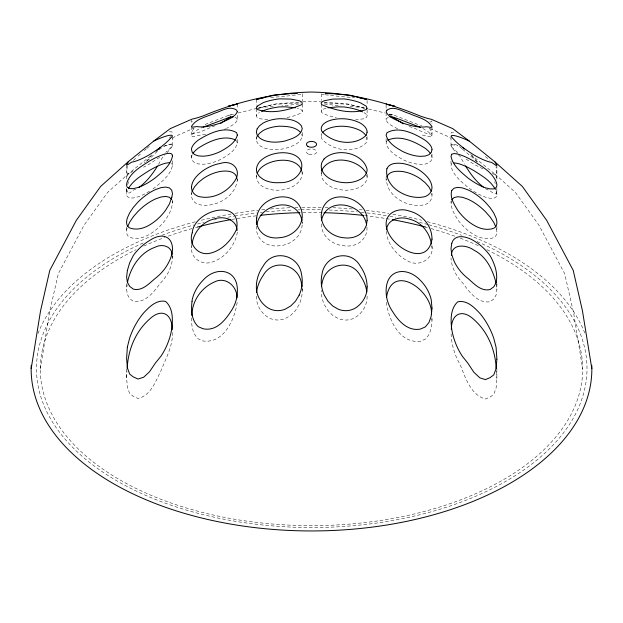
<?xml version="1.0" encoding="UTF-8"?>
<svg xmlns="http://www.w3.org/2000/svg" width="623" height="623" viewBox="0 0 623 623"><rect width="100%" height="100%" fill="white"/><g stroke="black" fill="none" stroke-linecap="round" stroke-linejoin="round"><path stroke-width="0.47" stroke-dasharray="3.12 2.34" d="M172.478 332.464C172.844 346.287 165.897 358.318 161.007 370.685C155.727 381.128 150.852 395.543 138.065 398.447L133.314 396.345L129.67 393.51L127.38 387.233L126.601 377.85L127.022 371.472M496.881 368.902L496.881 378.605L496.103 387.989L493.805 394.266L490.161 397.007L485.41 399.031C470.575 394.857 465.311 377.437 460.124 364.548C454.58 355.242 451.519 344.488 451.083 333.671M431.996 318.478C431.973 325.821 431.007 333.912 425.283 339.146L420.533 341.248C399.148 344.005 388.098 318.649 386.12 300.808M237.161 302.459C234.676 319.685 223.649 344.021 202.95 340.937L198.2 338.834C191.985 333.126 191.393 324.217 191.479 316.289M367.118 296.213C367.297 304.787 362.734 312.637 355.647 317.247A18.597 17.701 15.1 0 1 338.242 318.571L332.713 315.355L327.963 310.573L324.31 304.554A36.103 34.366 15.1 0 1 321.242 290.489M172.478 255.866C172.696 266.286 167.353 276.059 160.204 283.325C153.99 291.899 145.26 303.354 133.314 301.322L129.67 298.581L127.38 294.453L126.601 289.36L127.154 284.618M237.355 232.161C235.042 246.537 223.213 260.344 208.479 262.929C199.344 263.965 189.774 256.115 191.705 246.467M256.676 226.133C255.594 232.068 258.498 238.15 263.077 241.895A21.33 17.545 -15 0 0 279.299 245.766C287.25 245.275 294.819 241.124 299.165 234.388A26.773 22.615 -5.4 0 0 302.147 221.936M431.996 245.641C434.418 258.327 419.933 266.932 409.062 261.668C397.186 256.03 386.735 243.975 386.12 230.471M496.881 283.27L496.881 289.835L496.103 294.928L493.805 298.985L490.161 301.727C477.981 303.775 469.22 291.946 462.912 283.239C456.425 276.378 451.434 267.586 451.005 257.977M126.858 188.847L126.601 190.513L127.38 193.037L129.67 192.92L133.221 190.249L135.689 189.205M40.324 369.089L49.396 312.863L58.321 273.692L84.004 225.269L107.53 192.468L128.4 173.778L151.514 155.182M237.355 178.778C236.569 196.884 214.686 208.728 198.2 204.391A21.322 13.924 -28.1 0 1 191.479 195.022L191.892 192.912M172.478 200.108C172.867 207.132 169.565 213.673 165.757 219.358A36.103 23.386 -47.9 0 1 149.536 234.334C143.586 237.877 136.328 239.785 129.67 237.301A18.597 9.703 -45.3 0 1 127.1 228.174M302.241 171.784C302.934 183.59 289.461 189.875 279.299 190.155A22.794 14.991 -6.1 0 1 263.077 186.768C258.452 184.322 255.71 179.315 256.357 174.097M431.996 193.387L431.996 195.17A21.322 13.924 28.1 0 1 425.283 204.539C409.062 208.869 386.673 197.047 386.431 179.136M256.357 176.909L256.793 174.798M172.478 160.773C173.879 172.361 163.312 180.405 155.477 187.071A36.103 14.127 -41.3 0 1 151.023 190.217M496.383 228.477A18.597 9.703 45.3 0 1 493.805 237.597C487.147 240.065 479.889 238.15 473.939 234.614A36.103 23.386 47.9 0 1 457.718 219.639C454.354 214.047 449.931 207.459 451.589 200.645M302.241 132.45C303.876 142.317 292.763 146.288 285.233 148.414A23.285 12.367 -8.3 0 1 259.433 145.268L257.143 142.535L256.357 139.443L256.949 137.115M367.118 136.678L366.34 142.581C354.915 154.278 332.448 150.922 322.021 139.077A23.285 11.019 3.3 0 1 321.593 134.327M237.355 139.529C238.329 149.536 227.784 155.368 220.355 159.574A26.773 13.161 -26 0 1 202.95 164.238L198.2 163.904L194.555 162.611L192.258 160.438L191.479 157.557L191.479 153.094M496.103 191.066A18.597 7.274 41.3 0 1 496.103 196.946L493.805 198.246L490.161 198.316L485.41 197.141A36.103 14.127 41.3 0 1 468.005 187.367C461.106 181.495 452.82 175.149 451.005 165.749L451.784 163.428M127.668 184.626L129.382 179.292M431.996 154.138L431.996 157.712L431.217 160.594L428.928 162.767L425.283 164.067L420.533 164.402A26.773 13.161 26 0 1 403.128 159.737C396.314 155.968 388.199 151.288 386.12 143.251L386.906 140.845M237.355 115.31C239.396 122.614 231.686 125.511 226.655 128.338M267.828 119.616L259.433 118.705L257.143 117.482L256.357 115.909L257.143 114.25L259.433 112.498M397.591 128.891C393.697 126.189 387.732 124.841 386.12 119.873L386.906 118.214L388.433 117.397M172.478 136.92L172.478 145.346L171.691 146.88L165.757 152.277M205.715 134.646C201.058 134.428 196.845 136.289 192.258 136.569L191.479 135.822C193.644 131.803 197.943 129.156 202.156 127.598M367.118 109.718L367.118 115.971L366.34 117.583L364.042 118.806L355.647 119.678M158.491 164.48L163.086 156.28L165.087 154.543M127.38 166.294L126.601 171.099L127.38 173.622L129.67 173.513L133.221 170.842M451.005 133.244L451.784 132.131L455.841 132.629M128.4 173.778L126.601 176.971L127.38 177.189M151.825 154.87L146.241 161.497M193.737 128.642L191.479 132.715L192.258 133.836C200.941 132.948 208.534 127.489 216.96 125.215M166.972 152.744L171.691 147.269L172.478 145.136L171.691 144.014C160.088 144.583 153.515 157.23 144.263 162.883M431.996 126.695L431.996 136.063L431.217 136.811C427.487 137.2 424.232 134.584 420.533 135.098M457.718 152.557L451.784 147.121L451.005 145.587L451.784 144.84L454.074 144.918L457.718 145.829M144.263 150.68L146.241 148.975M146.896 148.406L149.536 146.132M172.54 138.322L174.861 136.577L194.228 127.995M159.62 157.276L149.536 164.005L143.602 167.205M233.586 114.11L228.275 115.457L202.95 125.34M224.303 129.428L225.884 128.759M164.176 146.148L169.401 144.676L171.691 144.598L172.478 145.346M496.103 177.656L496.881 177.446L494.981 174.129L470.645 154.457M326.141 108.293L324.31 108.776A26.773 5.911 3 0 0 322.021 112.841L327.963 115.559L336.397 117.568M257.143 108.55L274.003 104.368L300.691 102.881M238.009 112.989L257.244 108.332M258.163 108.106L275.748 103.901L298.939 102.141M287.078 117.506L295.52 115.543L301.454 112.818A26.773 5.911 -3 0 0 299.165 108.76L297.342 108.27M228.275 115.457L233.376 114.258M259.433 108.114L263.591 107.14L267.828 106.946A18.597 0.724 -4.6 0 0 275.023 106.486M299.165 103.955L285.233 105.63A18.597 0.724 -4.6 0 1 281.892 105.933M302.801 101.845L311.5 101.191L323.096 102.071M429.691 121.96L431.217 121.944L431.996 120.831L431.996 123.642M169.401 131.796L171.691 131.819L172.478 132.933M324.31 102.865L348.981 104.368L364.042 108.075M324.061 102.141L347.252 103.901L367.609 108.776M325.229 94.766L338.242 96.3A18.62 0.724 4.6 0 0 354.799 97.577M324.31 103.994L338.242 105.669A18.62 0.724 4.6 0 0 340.726 105.894M364.042 108.231L359.487 107.164A18.62 0.724 4.6 0 1 348.452 106.525M389.196 114.157L394.873 115.489L419.738 125.239M368.536 108.994L385.037 113.004M389.196 114.313L392.155 116.493M389.507 114.134L394.873 115.489M420.533 125.519L422.114 126.041M409.062 126.594C416.842 127.995 423.251 133.961 431.217 134.147L431.996 133.034L431.217 130.892L429.138 128.159M430.002 128.54L448.139 136.577L450.359 138.244M422.83 128.455L428.928 132.31L431.996 136.063M485.41 188.738L490.013 190.778L493.805 193.675L496.103 193.792L496.881 191.269L496.617 189.602M483.043 168.895L473.939 164.285L464.548 158.055M235.05 117.303L236.576 118.113L237.355 119.772M492.349 173.171L493.805 174.269L496.103 174.378L496.881 171.855L496.017 166.614M364.042 112.561L366.34 114.313L367.118 115.971M461.791 148.671C459.174 145.969 455.701 143.82 451.784 144.334L451.005 145.447L451.784 147.589L457.111 153.671M462.476 149.209L478.557 162.72M458.326 154.808L460.156 156.381L464.485 164.238M494.981 174.129L515.47 192.468L538.996 225.269L564.679 273.692L573.604 312.863L582.676 369.089M477.241 162.073L470.7 154.169M192.258 121.633L191.479 120.519L191.479 124.273M171.691 163.148L172.478 165.453M236.576 140.697L237.355 143.103M494.67 181.823L495.238 183.606M301.68 134.202L302.241 136.196M172.088 201.198L172.478 202.911M366.706 174.946L367.118 176.948A22.794 14.539 7.8 0 1 360.406 186.807C351.925 191.378 341.521 191.027 332.713 187.609A23.285 15.637 3.9 0 1 321.367 172.065M431.677 193.504L431.996 195.17M237.044 178.98L237.355 180.561M301.921 172.065L302.241 173.653M172.213 255.967L172.478 257.735M366.947 227.169C367.554 232.831 364.735 238.399 360.398 241.958A21.322 17.561 15.1 0 1 344.176 245.836C336.249 245.228 328.648 241.187 324.31 234.412A26.773 22.615 5.4 0 1 321.242 223.774M431.661 245.836L431.996 248.452M496.212 284.143L496.881 289.835M256.357 296.096C256.209 304.663 260.741 312.567 267.828 317.208A18.597 17.701 -15.1 0 0 285.233 318.532L290.77 315.316L295.52 310.534L299.165 304.515A36.103 34.366 -15.1 0 0 302.186 288.667M431.84 318.555L431.996 320.354M496.399 371.316L496.881 378.605M496.881 165.243L496.881 180.592M496.881 188.356L496.881 194.493M496.881 226.344L496.881 231.958M451.005 137.161L451.005 145.587M451.005 161.069L451.005 165.749M451.005 201.338L451.005 203.215M386.12 105.069L386.12 109.749M386.12 112.724L386.12 119.873M386.12 138.781L386.12 143.251M386.12 177.142L386.12 180.717M367.118 100.467L367.118 105.155M367.118 174.136L367.118 176.948M321.242 93.808L321.242 100.365M321.242 104.236L321.242 111.385M321.242 133.408L321.242 136.211M321.242 171.808L321.242 173.677M302.241 93.769L302.241 101.261M302.241 104.22L302.241 111.361M302.241 221.967L302.241 223.75M302.241 288.581L302.241 290.45M256.357 99.415L256.357 105.038M256.357 108.76L256.357 115.909M256.357 136.639L256.357 139.443M237.355 104.01L237.355 108.698M191.479 126.461L191.479 135.822M191.479 191.448L191.479 195.022M191.479 244.465L191.479 248.211M126.601 164.768L126.601 179.837M126.601 188.567L126.601 194.197M126.601 226.974L126.601 231.655M126.601 283.73L126.601 289.36M126.601 369.12L126.601 377.85M486.991 249.73A271.176 156.56 0 0 1 508.391 476.743A271.176 156.56 0 0 1 114.609 476.743A271.176 156.56 0 0 1 136.009 249.73M143.781 246.069A271.176 156.56 0 0 1 164.62 237.488M168.358 236.117A271.176 156.56 0 0 1 191.946 228.563M195.614 227.543A271.176 156.56 0 0 1 197.46 227.045M231.639 219.475A271.176 156.56 0 0 1 257.33 215.683M302.817 212.607A271.176 156.56 0 0 1 323.088 212.677M364.72 215.574A271.176 156.56 0 0 1 391.361 219.475M425.54 227.045A271.176 156.56 0 0 1 427.386 227.543M431.054 228.563A271.176 156.56 0 0 1 455.577 236.46M460.241 238.181A271.176 156.56 0 0 1 480.099 246.467M37.987 333.554A280.35 161.855 0 0 1 196.689 221.43M201.377 220.238A280.35 161.855 0 0 1 231.156 214.024M235.05 213.37A280.35 161.855 0 0 1 257.93 210.216M261.792 209.795A280.35 161.855 0 0 1 265.663 209.414M270.522 208.97A280.35 161.855 0 0 1 290.061 207.708M294.952 207.514A280.35 161.855 0 0 1 297.887 207.42M301.789 207.327A280.35 161.855 0 0 1 321.211 207.327M325.113 207.42A280.35 161.855 0 0 1 328.048 207.514M332.939 207.708A280.35 161.855 0 0 1 352.478 208.97M359.276 209.601A280.35 161.855 0 0 1 362.173 209.896M366.028 210.325A280.35 161.855 0 0 1 388.923 213.525M392.817 214.187A280.35 161.855 0 0 1 421.623 220.238M427.246 221.671A280.35 161.855 0 0 1 585.013 333.554M170.71 136.499A60.898 10.108 -29.4 0 1 169.401 138.088M133.314 160.454A60.898 2.804 -39.2 0 1 135.915 158.071M138.065 156.132A60.898 2.804 -39.2 0 1 142.145 152.518M366.674 137.161A22.794 11.557 7 0 1 367.118 139.49M485.41 156.537A60.898 2.804 39.2 0 1 489.546 160.29M300.854 94.268A36.103 1.402 -4.6 0 1 299.165 94.587L285.233 96.261A18.597 0.724 -4.6 0 1 267.828 97.585M431.217 154.808A21.322 8.792 23 0 1 431.996 157.712M191.479 157.557A21.322 8.792 -23 0 1 192.258 154.66M149.536 191.175A36.103 14.127 -41.3 0 1 138.065 196.837L133.314 198.013L129.67 197.943L127.38 196.642A18.597 7.274 -41.3 0 1 128.12 189.158M324.31 94.626A36.103 1.402 4.6 0 1 322.021 94.166M477.093 241.56A275.265 158.927 0 0 1 516.062 475.108A275.265 158.927 0 0 1 109.671 476.533A275.265 158.927 0 0 1 143.726 242.729M161.887 235.299A275.265 158.927 0 0 1 193.815 225.012M197.514 224.015A275.265 158.927 0 0 1 204.048 222.356M214.468 219.942A275.265 158.927 0 0 1 216.376 219.53M227.909 217.24A275.265 158.927 0 0 1 233.711 216.204M234.684 216.041A275.265 158.927 0 0 1 256.528 212.918M260.359 212.482A275.265 158.927 0 0 1 262.275 212.279M266.13 211.882A275.265 158.927 0 0 1 293.324 210.044M298.191 209.881A275.265 158.927 0 0 1 300.13 209.826M301.104 209.811A275.265 158.927 0 0 1 320.432 209.772M329.178 210.006A275.265 158.927 0 0 1 357.353 211.882M361.2 212.279A275.265 158.927 0 0 1 365.997 212.809M366.947 212.918A275.265 158.927 0 0 1 388.799 216.041M389.764 216.204A275.265 158.927 0 0 1 395.566 217.24M419.435 222.356A275.265 158.927 0 0 1 427.822 224.514M428.741 224.763A275.265 158.927 0 0 1 461.596 235.299M308.961 154.372A5.085 2.936 0 0 0 316.585 151.825A5.085 2.936 0 0 0 308.961 149.286A5.085 2.936 0 0 0 308.961 154.372"/><path stroke-width="0.93" d="M127.201 368.738C127.933 350.071 135.393 331.662 149.536 319.163C161.661 307.528 172.353 313.922 172.213 329.801M191.868 315.55C191.97 301.15 201.284 287.631 214.421 281.985C225.627 276.145 237.262 286.269 237.02 297.817M451.348 329.232C451.364 313.385 462.445 308.634 473.939 319.576C487.996 331.927 495.285 350.126 496.22 368.582M386.572 296.976C392.412 261.839 433.094 291.089 431.451 314.062M192.04 243.85C193.823 231.966 202.506 221.609 214.421 218.899C223.525 215.651 236.623 219.265 237.098 230.533M451.395 255.321C451.807 243.017 466.853 244.87 473.939 250.181C486.618 256.637 492.793 270.063 496.103 283.2M256.91 224.576C260.196 204.001 294.578 195.926 301.454 218.354A26.773 22.615 -5.4 0 1 302.038 221.025M386.509 229.825C387.483 218.946 400.278 216.049 409.062 219.031C421.031 221.718 429.597 232.239 431.443 244.091M31.189 368.598L40.526 310.924L49.762 270.429L76.325 220.332L100.646 186.433L128.4 161.575L153.741 141.063L170.274 128.626L192.258 119.024A36.103 2.173 -21.9 0 0 202.95 115.971C237.363 101.65 274.073 92.71 311.5 92.048C349.114 92.687 385.956 101.775 420.533 116.158A36.103 2.173 21.9 0 0 431.217 119.211L452.726 128.626L469.298 141.094L494.981 161.925L522.354 186.433L546.675 220.332L573.238 270.429L582.474 310.924L591.811 368.598M127.38 282.725C130.589 267.205 139.988 252.541 155.477 247.074C162.26 243.515 172.127 246.303 172.088 255.08M127.762 226.406L129.67 222.162L133.314 216.742L138.065 211.361A36.103 18.838 -45.3 0 1 155.477 198.947L161.007 196.993L165.757 196.424L169.401 197.273L171.691 199.485M192.258 191.043L194.555 186.822L198.2 182.64L202.95 178.762A26.773 15.365 -27.8 0 1 220.355 171.45C226.235 170.5 235.642 170.702 236.888 178.194M157.487 166.115C152.44 174.183 146.514 181.963 138.758 187.609M257.143 173.171C255.523 169.308 256.894 165.095 259.433 161.996A23.285 14.282 -8.9 0 1 285.233 152.799C312.419 154.987 303.206 183.536 279.299 182.664A22.794 14.991 -6.1 0 1 263.077 179.276L259.433 176.527L257.143 173.171L259.433 169.487A23.285 14.282 -8.9 0 1 285.233 160.29C292.023 160.679 300.239 163.888 301.766 171.263M128.4 161.575L126.601 164.768L127.38 164.986L131.648 162.097L133.314 161.855A36.103 9.579 -35.9 0 0 149.536 154.636C157.814 149.411 166.434 143.656 172.478 135.985L171.691 135.23L169.401 135.316A36.103 5.498 -29.4 0 0 155.477 140.237L153.741 141.063M386.906 176.761C389.593 170.609 397.552 170.904 403.128 171.613A26.773 15.365 27.8 0 1 420.533 178.926L425.283 182.796L428.928 186.986L431.217 191.199M257.143 136.344L259.433 133.314L263.077 130.581A22.794 11.105 -5.3 0 1 279.299 126.204C286.705 126.259 295.559 126.71 300.792 132.66M451.784 199.788L454.074 197.569L457.718 196.72L462.476 197.289L468.005 199.243A36.103 18.838 45.3 0 1 485.41 211.664L490.161 217.045L493.805 222.466L495.721 226.702M156.147 151.179L160.181 147.62M387.67 140.261C399.795 134.428 414.871 141.647 425.283 148.344A21.322 8.792 23 0 1 430.477 153.562M233.547 116.75L230.635 116.875L220.355 123.634M261.621 111.462L263.077 110.777A21.307 5.155 -8.7 0 1 279.283 106.899L285.233 106.821L295.52 107.787M202.95 127.248L230.635 116.875M231.546 105.513L237.355 104.01L228.275 106.089M228.579 106.253L230.635 105.746M263.591 97.78L259.433 98.746M258.67 98.925L256.357 99.415L274.003 95.008L288.924 93.855M389.873 116.859L391.236 116.602L397.591 118.611L420.533 127.435M169.401 162.626L165.757 163.164A36.103 9.579 -35.9 0 0 149.536 170.375C142.402 175.016 134.568 179.401 129.67 186.596A18.597 7.274 -41.3 0 0 128.587 188.317M327.963 107.802L338.242 106.844L344.176 106.961A21.322 5.155 8.7 0 1 360.398 110.839L362.586 111.875M290.77 93.738L297.342 93.497M325.229 93.52L332.713 93.777M333.632 93.839L348.981 95L366.34 99.306M454.074 162.907L457.718 163.444A36.103 9.579 35.9 0 1 473.939 170.655C481.081 175.297 488.93 179.681 493.805 186.892A18.597 7.274 41.3 0 1 495.355 189.462M386.906 104.282L386.12 104.127L386.906 104.353M364.042 98.862L366.34 99.384M387.67 104.454L394.873 106.128M363.131 98.652L359.487 97.795M394.102 106.167L390.107 105.178M387.67 104.555L389.196 104.944M462.476 147.511L464.384 148.983M469.298 141.094L468.005 140.479A36.103 5.498 29.4 0 0 454.074 135.557L451.784 135.471L451.005 136.227C457.033 143.921 465.646 149.699 473.939 154.917A36.103 9.579 35.9 0 0 490.161 162.136L491.516 162.33L496.103 165.461L496.881 165.243L494.981 161.925M403.128 123.829L392.84 117.147M235.813 140.113C223.688 134.327 208.604 141.468 198.2 148.196A21.322 8.792 -23 0 0 193.005 153.406M483.339 187.087C475.949 181.425 470.349 173.731 465.49 165.874M366.34 173.186C358.116 159.114 331.218 154.013 322.021 169.69A23.285 15.637 3.9 0 0 321.53 171.255M366.581 224.739C363.458 204.149 328.812 195.824 322.021 218.369A26.773 22.615 5.4 0 0 321.593 220.145M197.46 227.045A271.176 156.56 0 0 1 230.674 219.646M260.196 215.356A271.176 156.56 0 0 1 299.912 212.677M324.061 212.7A271.176 156.56 0 0 1 363.762 215.465M392.326 219.646A271.176 156.56 0 0 1 425.54 227.045M591.772 365.358A280.35 161.855 0 0 1 311.5 530.952A280.35 161.855 0 0 1 31.228 365.358M365.903 135.619A22.794 11.557 7 0 0 360.406 130.612C351.933 126.282 341.98 125.184 332.713 127.209A23.285 11.019 3.3 0 0 322.457 132.746M256.567 292.553A36.103 33.151 -36.3 0 1 263.077 275.639C272.71 257.727 298.596 264.074 301.454 283.372A36.103 34.366 -15.1 0 1 302.038 286.884M321.546 286.035A36.103 34.366 15.1 0 1 322.021 283.41C324.926 264.051 350.741 257.813 360.398 275.755A36.103 33.151 36.3 0 1 366.807 291.774M127.349 347.089L126.601 358.443L127.38 367.819L129.67 374.096L133.314 376.938L138.065 379.041L143.602 377.281L149.536 371.783L155.298 363.178L161.007 356.138A60.898 52.682 -75 0 0 171.691 329.256C172.906 319.809 173.264 308.354 165.609 301.407C156.575 299.437 149.224 306.991 143.602 312.98A60.898 45.378 -71.2 0 0 129.67 337.993L127.349 347.089M496.881 359.198L496.103 368.575L493.805 374.851L490.161 377.593L485.41 379.617L479.881 377.857L473.939 372.359L467.834 363.123L462.476 356.449A60.898 52.682 75 0 1 451.784 329.567C450.577 320.16 450.219 308.852 457.718 301.828C466.806 299.788 474.228 307.349 479.881 313.392A60.898 45.378 71.2 0 1 493.805 338.406L496.103 347.346L496.881 359.198M192.04 301.345C190.926 310.059 191.425 320.214 198.2 326.631L202.95 328.734C215.636 331.467 224.303 321.445 230.635 311.788A36.103 33.151 -36.3 0 0 237.355 291.33C238.204 268.98 215.955 265.593 202.95 280.35A36.103 30.792 -45.6 0 0 192.258 299.484L192.04 301.345M431.996 308.159L431.217 316.126L428.928 322.535L425.283 326.943L420.533 329.045C408.166 331.498 398.798 321.639 392.84 311.905A36.103 33.151 36.3 0 1 386.12 291.447C385.785 268.762 406.951 265.928 420.533 280.529A36.103 30.792 45.6 0 1 431.217 299.671L431.996 308.159M367.118 286.853C367.297 295.427 362.734 303.276 355.647 307.879A18.597 17.701 15.1 0 1 338.242 309.203L332.713 305.994L327.963 301.213L324.31 295.193A36.103 34.366 15.1 0 1 322.021 274.042C324.926 254.69 350.741 248.452 360.398 266.387A36.103 33.151 36.3 0 1 367.118 286.853M127.38 270.522L126.601 277.165L127.38 282.25L129.67 286.378L133.314 289.119C142.48 291.369 149.154 283.325 155.477 278.216A36.103 27.467 -48.4 0 0 169.401 260.951C177.89 243.679 167.961 228.267 149.536 240.54A36.103 23.386 -47.9 0 0 133.314 255.508L129.67 262.781L127.38 270.522M192.258 232.745C188.232 243.445 197.141 255.033 208.479 253.561C221.305 251.388 231.343 240.649 236.576 229.319C242.23 197.141 194.057 210.037 192.258 232.745M256.676 218.089C255.594 224.031 258.498 230.113 263.077 233.851A21.33 17.561 -15.1 0 0 279.299 237.745C287.25 237.223 294.819 233.088 299.165 226.351A26.773 22.615 -5.4 0 0 301.454 210.309C294.352 187.212 258.444 196.549 256.676 218.089M171.823 197.242L169.401 203.978L165.757 209.998A36.103 23.386 -47.9 0 1 149.536 224.973C143.586 228.516 136.328 230.424 129.67 227.94A18.597 9.703 -45.3 0 1 127.38 217.886L129.67 212.801L133.314 207.381L138.065 202A36.103 18.838 -45.3 0 1 155.477 189.587L161.007 187.632L165.757 187.056L169.401 187.912L171.691 190.124L172.478 193.551L171.823 197.242M431.996 239.092C427.059 270.063 386.517 244.862 386.12 224.218C385.754 212.209 399.25 207.303 409.062 210.987C421.966 214.125 432.004 225.573 431.996 239.092M451.784 243.297L451.005 248.616L451.784 254.721L454.074 261.193A36.103 27.467 48.4 0 0 468.005 278.458C474.158 283.8 481.018 291.728 490.161 289.524L493.805 286.782L496.103 282.725C498.112 273.458 494.693 263.825 490.161 255.788A36.103 23.386 47.9 0 0 473.939 240.821C467.398 236.678 454.712 233.103 451.784 243.297M367.118 220.316L366.34 225.51L364.042 230.152L360.398 233.913A21.322 17.561 15.1 0 1 344.176 237.799C336.249 237.192 328.648 233.15 324.31 226.375A26.773 22.615 5.4 0 1 322.021 210.333C329.458 186.215 367.313 197.631 367.118 220.316M191.518 186.752L191.479 186.986A21.322 13.924 -28.1 0 0 198.2 196.346C211.656 200.014 226.608 192.834 234.287 181.612C242.666 170.679 232.729 159.278 220.355 163.413A26.773 15.365 -27.8 0 0 202.95 170.725C197.686 174.689 192.172 179.798 191.518 186.752M386.906 168.716C383.682 187.648 408.961 201.089 425.283 196.502A21.322 13.924 28.1 0 0 431.996 187.134C431.404 180.094 425.867 174.884 420.533 170.889A26.773 15.365 27.8 0 0 403.128 163.576C397.552 162.86 389.593 162.564 386.906 168.716M172.478 156.093C170.655 165.484 162.369 171.839 155.477 177.703A36.103 14.127 -41.3 0 1 138.065 187.476L133.314 188.652L129.67 188.582L127.38 187.282A18.597 7.274 -41.3 0 1 129.67 177.236C134.568 170.04 142.402 165.648 149.536 161.014A36.103 9.579 -35.9 0 1 165.757 153.803C168.093 153.351 172.587 152.292 172.478 156.093M451.784 190.42C449.604 197.507 454.19 204.461 457.718 210.278A36.103 23.386 47.9 0 0 473.939 225.253C479.889 228.789 487.147 230.697 493.805 228.236A18.597 9.703 45.3 0 0 496.103 218.19L493.805 213.105L490.161 207.685L485.41 202.304A36.103 18.838 45.3 0 0 468.005 189.883L462.476 187.928L457.718 187.359L454.074 188.208L451.784 190.42M257.143 128.852L256.357 131.951L257.143 135.043L259.433 137.776A23.285 12.367 -8.3 0 0 285.233 140.915C291.751 138.82 300.613 136.359 302.241 128.704L301.454 125.908C296.338 119.328 287.008 118.728 279.299 118.713A22.794 11.105 -5.3 0 0 263.077 123.089L259.433 125.823L257.143 128.852M367.072 132.162L366.34 135.09C354.915 146.787 332.448 143.43 322.021 131.585A23.285 11.019 3.3 0 1 332.713 119.717C341.98 117.692 351.933 118.783 360.398 123.12A22.794 11.557 7 0 1 367.118 131.998L367.072 132.162M237.355 135.059C235.276 143.095 227.161 147.768 220.355 151.537A26.773 13.161 -26 0 1 202.95 156.202L198.2 155.867L194.555 154.566L192.258 152.394L191.479 149.52A21.322 8.792 -23 0 1 198.2 140.152C208.705 133.501 224.63 125.589 236.576 132.652L237.355 135.059M431.98 149.722L431.217 152.557L428.928 154.73L425.283 156.03L420.533 156.365A26.773 13.161 26 0 1 403.128 151.701C396.314 147.931 388.199 143.251 386.12 135.214L386.906 132.808C398.852 125.706 414.762 133.672 425.283 140.307A21.322 8.792 23 0 1 431.996 149.668L431.996 149.668M451.683 154.27L451.005 156.389C452.82 165.78 461.106 172.135 468.005 178.007A36.103 14.127 41.3 0 0 485.41 187.78L490.161 188.948L493.805 188.886L496.103 187.585A18.597 7.274 41.3 0 0 493.805 177.532C488.93 170.32 481.081 165.936 473.939 161.295A36.103 9.579 35.9 0 0 457.718 154.083L454.074 153.546L451.683 154.27M237.355 111.735C234.38 118.129 226.126 119.966 220.355 123.066C212.832 125.558 204.749 127.832 196.782 126.57L192.258 127.209L191.479 126.461C196.261 118.401 206.602 117.015 214.421 113.238C221.5 111.283 229.357 105.162 236.576 110.076L237.355 111.735M257.143 106.206L256.357 107.865L257.143 109.446C271.301 114.321 288.021 110.45 301.454 104.781A26.773 5.911 -3 0 0 299.165 100.716L290.77 99.08L279.283 98.862A21.307 5.155 -8.7 0 0 263.077 102.733L257.143 106.206M366.955 108.238L366.34 109.547C352.143 114.352 335.501 110.528 322.021 104.796A26.773 5.911 3 0 1 324.31 100.739L332.713 99.104L344.176 98.917A21.322 5.155 8.7 0 1 360.398 102.803L366.34 106.268L366.955 108.238M386.906 110.17L386.12 111.829C389.11 118.214 397.334 120.114 403.128 123.198C410.58 125.675 418.555 127.886 426.459 126.749L431.217 127.45L431.996 126.695C427.207 118.643 416.904 117.171 409.062 113.425C401.967 111.54 394.125 105.24 386.906 110.17M299.165 295.154L295.52 301.174L290.77 305.948L285.233 309.164A18.597 17.701 -15.1 0 1 267.828 307.84C260.741 303.206 256.209 295.302 256.357 286.736A36.103 33.151 -36.3 0 1 263.077 266.278C272.71 248.367 298.596 254.714 301.454 274.003A36.103 34.366 -15.1 0 1 299.165 295.154M324.022 159.005L322.021 162.198A23.285 15.637 3.9 0 0 332.713 180.117C341.521 183.544 351.933 183.886 360.398 179.315A22.794 14.539 7.8 0 0 367.118 169.456C362.983 152.58 336.054 147.121 324.022 159.005M307.902 146.413A5.085 2.936 0 0 0 316.414 145.097A5.085 2.936 0 0 0 310.184 141.499A5.085 2.936 0 0 0 307.902 146.413"/></g></svg>
